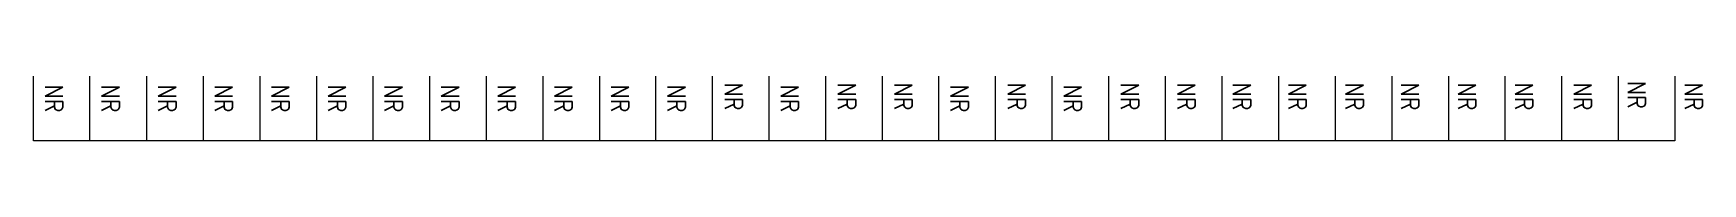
# Model space of a CAD drawing. Extents: x 32 to 238, y 78 to 86.
import ezdxf
from ezdxf.enums import TextEntityAlignment as Align

# ---------------------------------------------------------------- set-up
doc = ezdxf.new("R2010")
doc.units = 0
doc.header["$LTSCALE"] = 6
doc.linetypes.add('DASHED', pattern=[0])
for name, color, linetype in [('1', 8, 'CONTINUOUS'), ('10', 8, 'DASHED'), ('3', 30, 'CONTINUOUS')]:
    doc.layers.add(name, color=color, linetype=linetype)
doc.styles.get("Standard").update_dxf_attribs({"font": 'simplex', "width": 0.85})

msp = doc.modelspace()

# ---------------------------------------------------------------- linework, layer by layer
at = {"layer": '1', "color": 0}
for p, q in [((32, 78), (32, 86)), ((39, 78), (39, 86)), ((46, 86), (46, 78)), ((53, 86), (53, 78)), ((60, 86), (60, 78)), ((67, 86), (67, 78)), ((74, 86), (74, 78)), ((81, 86), (81, 78)), ((88, 86), (88, 78)), ((95, 86), (95, 78)), ((102, 86), (102, 78)), ((109, 78), (109, 86)), ((116, 78), (116, 86)), ((123, 78), (123, 86)), ((130, 78), (130, 86)), ((137, 78), (137, 86)), ((144, 78), (144, 86)), ((151, 78), (151, 86)), ((158, 78), (158, 86)), ((165, 78), (165, 86)), ((172, 78), (172, 86)), ((179, 86), (179, 78)), ((186, 86), (186, 78)), ((193, 86), (193, 78)), ((200, 86), (200, 78)), ((207, 86), (207, 78)), ((214, 86), (214, 78)), ((221, 86), (221, 78)), ((228, 86), (228, 78)), ((235, 86), (235, 78))]:
    msp.add_line(p, q, dxfattribs=at)
at = {"layer": '3', "color": 0}
msp.add_line((235, 78), (32, 78), dxfattribs=at)

# ---------------------------------------------------------------- texts
at = {"layer": '10', "color": 0, "width": 0.85}
for text, p in [('18', (117.5, 81.75)), ('16', (131.5, 81.75)), ('15', (138.5, 81.75)), ('13', (152.5, 81.75)), ('11', (166.5, 81.75)), ('10', (173.5, 81.75)), ('9', (180.36, 81.75)), ('8', (187.23, 81.75)), ('7', (194.28, 81.75)), ('6', (201.15, 81.75)), ('5', (208.21, 81.75)), ('4', (215.26, 81.75)), ('3', (222.51, 81.75)), ('2', (229.18, 81.98)), ('1', (236.24, 81.75)), ('30', (33.44, 81.51)), ('29', (40.44, 81.51)), ('28', (47.44, 81.51)), ('27', (54.44, 81.51)), ('26', (61.44, 81.51)), ('25', (68.44, 81.51)), ('24', (75.44, 81.51)), ('23', (82.44, 81.51)), ('22', (89.44, 81.51)), ('21', (96.44, 81.51)), ('20', (103.44, 81.51)), ('19', (110.44, 81.51)), ('17', (124.44, 81.51)), ('14', (145.44, 81.51)), ('12', (159.44, 81.51))]:
    msp.add_attdef('NR', text=text, height=2.2, rotation=270, dxfattribs=at).set_placement(p, align=Align.RIGHT)

doc.saveas('drawing.dxf')
